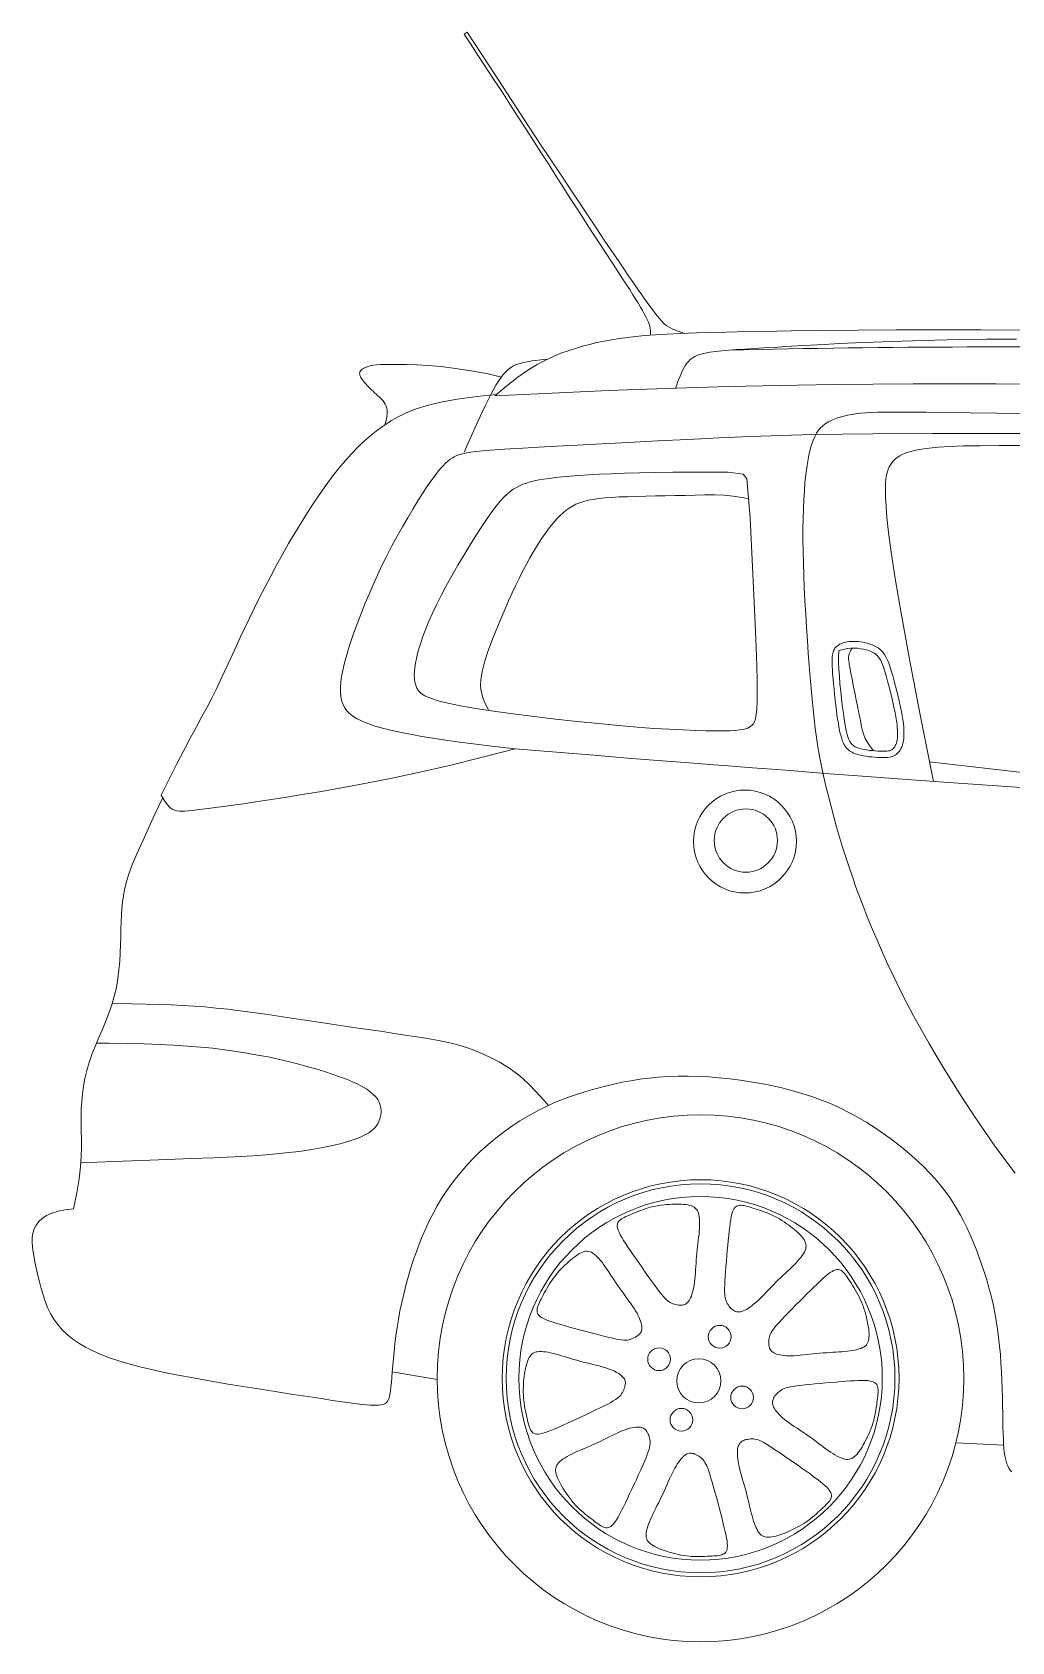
# Model space of a CAD drawing. Header units: metres. Extents: x -1838 to 2049, y 6 to 1786.
# Drawn here: x -1838 to -754, y 6 to 1786 of the extents above; entities that cross this region are included whole.
import ezdxf

# ---------------------------------------------------------------- set-up
doc = ezdxf.new("R2010")
doc.units = ezdxf.units.M
doc.layers.add('A-DETL-GENF', color=92, linetype='Continuous', lineweight=18)

# ---------------------------------------------------------------- blocks, each defined once
blk = doc.blocks.new('90 peugeot_aanzicht - 901_Car_Peugeot 206 Estate Side_dwg-5052157-00_0 Basismaterialen')
at = {"layer": 'A-DETL-GENF'}
for p, q in [((448.1, 5159.3), (444.9, 5157.1)), ((365.3, 3678.3), (415, 3669.7)), ((988.8, 3599.8), (1041.6, 3597.2))]:
    blk.add_line(p, q, dxfattribs=at)
at = {"layer": 'A-DETL-GENF', "flags": 128}
for points in [[(651, 4824.4), (651.1, 4828.4), (650.7, 4832.1), (649.9, 4835.5), (648.7, 4838.6), (647.3, 4841.7), (645.7, 4844.8), (643.9, 4848), (642, 4851.5), (639.9, 4855.2), (637.5, 4859.3), (634.7, 4863.9), (631.5, 4869), (627.9, 4874.8), (623.8, 4881.3), (619, 4888.6), (613.8, 4896.6), (608.1, 4905.2), (602, 4914.5), (595.6, 4924.2), (589, 4934.3), (582.1, 4944.7), (575.2, 4955.4), (568.2, 4966.2), (561.1, 4977.3), (553.8, 4988.7), (546.4, 5000.4), (538.7, 5012.5), (530.7, 5025), (522.4, 5038), (513.7, 5051.5), (504.7, 5065.5), (495.3, 5079.9), (486, 5094.3), (476.7, 5108.5), (467.8, 5122.2), (459.3, 5135.1), (451.5, 5147.1), (444.9, 5157.1)], [(448.1, 5159.3), (479, 5112.1), (505.8, 5071.4), (528.7, 5036.4), (548.3, 5006.8), (565, 4981.7), (578.9, 4960.7), (590.7, 4943.1), (600.6, 4928.4), (609, 4916), (616.1, 4905.5), (622, 4896.7), (627.1, 4889.4), (631.4, 4883.2), (635.1, 4877.9), (638.4, 4873.2), (641.4, 4868.9), (644.4, 4864.7), (647.3, 4860.6), (650.2, 4856.6), (653, 4852.8), (655.7, 4849.2), (658.3, 4845.8), (660.8, 4842.7), (663.3, 4839.9), (665.6, 4837.4), (668.3, 4835.2), (671.5, 4833.1), (675.8, 4831), (681.4, 4828.8), (688.7, 4826.4)], [(478.6, 4757.2), (492.1, 4768.5), (504.3, 4777.9), (515.4, 4785.6), (525.5, 4791.8), (534.8, 4796.9), (543.5, 4800.9), (551.8, 4804.3), (559.9, 4807.2), (567.8, 4809.7), (575.7, 4812.1), (583.6, 4814.2), (591.6, 4816.1), (599.7, 4817.8), (608, 4819.3), (616.6, 4820.7), (625.4, 4821.9), (634.7, 4823), (644.8, 4823.9), (656.1, 4824.8), (669.1, 4825.5), (684.2, 4826.2), (701.9, 4826.9), (722.6, 4827.5), (746.7, 4828.1), (774.7, 4828.6), (806.4, 4829.2), (841.7, 4829.6), (880.4, 4830), (922.6, 4830.3), (967.9, 4830.4), (1016.3, 4830.4), (1067.7, 4830)], [(1055.8, 4820), (1022.6, 4819.8), (992.6, 4819.4), (965.4, 4818.8), (940.6, 4818.2), (918, 4817.5), (897.1, 4816.7), (877.8, 4815.9), (859.9, 4815), (843.2, 4814.2), (827.8, 4813.3), (813.4, 4812.5), (800.1, 4811.7), (787.7, 4810.9), (776.2, 4810.2), (765.4, 4809.6), (755.3, 4809), (746, 4808.4), (737.5, 4807.8), (729.8, 4807.2), (722.9, 4806.4), (716.7, 4805.6), (711.4, 4804.6), (706.8, 4803.5), (703, 4802.2), (699.8, 4800.7), (697.1, 4799.1), (694.8, 4797.3), (692.9, 4795.4), (691.3, 4793.4), (689.7, 4791.2), (688.3, 4788.8), (686.8, 4786.1), (685.3, 4782.9), (683.6, 4779), (681.7, 4774.3), (679.6, 4768.5), (678.7, 4765.8)], [(357.1, 4725), (358.4, 4729.9), (359.3, 4734.1), (359.6, 4737.8), (359.6, 4740.9), (359.2, 4743.6), (358.5, 4745.9), (357.6, 4748), (356.5, 4749.8), (355.2, 4751.6), (353.8, 4753.2), (352.3, 4754.8), (350.8, 4756.3), (349.1, 4757.8), (347.4, 4759.3), (345.7, 4760.8), (344, 4762.3), (342.3, 4763.9), (340.7, 4765.5), (339, 4767.1), (337.5, 4768.8), (336, 4770.4), (334.7, 4772), (333.5, 4773.5), (332.3, 4774.9), (331.4, 4776.3), (330.6, 4777.6), (330, 4778.8), (329.5, 4780), (329.3, 4781.1), (329.2, 4782.1), (329.3, 4783.1), (329.6, 4784), (330.1, 4784.8), (330.8, 4785.6), (331.6, 4786.4), (332.7, 4787.1), (333.9, 4787.8), (335.2, 4788.5), (336.7, 4789.1), (338.2, 4789.6), (339.9, 4790.2), (342, 4790.7), (344.5, 4791.1), (347.7, 4791.5), (351.8, 4791.8), (356.9, 4792), (363.4, 4792.1), (371.4, 4792.1), (381, 4792), (392.2, 4791.6), (405, 4790.9), (419.4, 4789.6), (435.3, 4787.7), (452.6, 4785), (471.4, 4781.5), (486.1, 4778.1)], [(444.9, 4695.2), (449.9, 4706.7), (459.9, 4729), (468, 4746.3), (474.7, 4759.4), (480, 4769), (484.4, 4775.9), (488.1, 4780.8), (491.5, 4784.5), (494.8, 4787.5), (498.6, 4790.1), (503.7, 4792.3), (510.7, 4794.2), (520.2, 4795.9), (533, 4797.4), (536.6, 4797.7)], [(478.6, 4757.2), (510.6, 4758.9), (542, 4760.4), (573.1, 4761.9), (604.3, 4763.2), (636, 4764.4), (668.5, 4765.5), (702.3, 4766.5), (737.6, 4767.5), (774.9, 4768.4), (814, 4769.1), (854.9, 4769.8), (897.3, 4770.3), (941.3, 4770.6), (986.7, 4770.7), (1033.4, 4770.5), (1081.2, 4770.1)], [(1054.2, 3897.8), (1042.7, 3913.2), (1031.2, 3929), (1019.9, 3945.1), (1008.9, 3961.3), (998.2, 3977.5), (987.8, 3993.6), (977.8, 4009.7), (968.2, 4025.6), (959, 4041.3), (950.3, 4056.8), (942, 4071.9), (934.2, 4086.7), (926.9, 4101.1), (920, 4115.1), (913.6, 4128.7), (907.5, 4142), (901.9, 4154.9), (896.5, 4167.4), (891.5, 4179.6), (886.8, 4191.4), (882.4, 4202.9), (878.2, 4214.2), (874.2, 4225.4), (870.5, 4236.4), (866.9, 4247.4), (863.4, 4258.4), (860, 4269.4), (856.8, 4280.6), (853.6, 4292), (850.6, 4303.3), (847.7, 4314.6), (845, 4325.9), (842.4, 4337.1), (840.1, 4348), (838, 4358.8), (836.2, 4369.3), (834.6, 4379.6), (833.2, 4390), (831.9, 4400.4), (830.7, 4411.1), (829.6, 4422.2), (828.6, 4433.9), (827.6, 4446.1), (826.5, 4459.2), (825.5, 4472.9), (824.5, 4487), (823.5, 4501.4), (822.6, 4516), (821.8, 4530.6), (821, 4545), (820.4, 4559), (820, 4572.6), (819.7, 4585.6), (819.6, 4598.1), (819.6, 4610.1), (819.8, 4621.5), (820.1, 4632.3), (820.5, 4642.6), (821.1, 4652.3), (821.8, 4661.4), (822.7, 4669.8), (823.7, 4677.7), (824.8, 4685), (826.1, 4691.7), (827.5, 4697.8), (829.1, 4703.2), (830.8, 4708.1), (832.6, 4712.3), (834.6, 4716), (836.7, 4719.2), (839, 4721.9), (841.5, 4724.3), (844.2, 4726.3), (847.1, 4728.1), (850.2, 4729.7), (853.5, 4731.2), (857, 4732.6), (860.8, 4733.8), (864.8, 4734.9), (869, 4735.9), (873.5, 4736.8), (878.2, 4737.5), (883.2, 4738.1), (888.6, 4738.6), (894.7, 4739), (902.1, 4739.2), (911.4, 4739.3), (923.2, 4739.4), (937.8, 4739.3), (955.9, 4739.2), (978.1, 4738.9), (1004.5, 4738.6), (1034.8, 4738.3), (1068, 4737.8)], [(109.8, 4315.9), (117.8, 4332.2), (126.6, 4349.6), (134.6, 4365.1), (141.9, 4378.9), (148.6, 4391.3), (154.8, 4402.7), (160.4, 4413.2), (165.6, 4423.1), (170.5, 4432.8), (175.1, 4442.2), (179.5, 4451.7), (183.9, 4461.1), (188.2, 4470.6), (192.6, 4480.3), (197.2, 4490.3), (202.1, 4500.7), (207.3, 4511.6), (212.8, 4522.8), (218.6, 4534.4), (224.6, 4546.2), (230.9, 4558.1), (237.4, 4570.1), (244, 4582), (250.7, 4593.9), (257.6, 4605.6), (264.5, 4617), (271.4, 4628.2), (278.4, 4639), (285.4, 4649.4), (292.5, 4659.4), (299.5, 4668.8), (306.5, 4677.7), (313.5, 4686), (320.5, 4693.7), (327.6, 4700.9), (334.7, 4707.6), (341.9, 4713.8), (349.2, 4719.6), (356.7, 4724.9), (364.4, 4730), (372.5, 4734.6), (381.3, 4739), (391.6, 4743), (403.9, 4746.8), (418.9, 4750.3), (437.1, 4753.5), (459.2, 4756.5), (480.4, 4758.7)], [(501.2, 4367.2), (547, 4363.3), (588.4, 4359.9), (625.6, 4356.9), (659, 4354.2), (689.2, 4351.9), (716.5, 4349.8), (741.2, 4347.9), (763.9, 4346.2), (785, 4344.6), (805.5, 4343), (826.6, 4341.4), (849.4, 4339.6), (875.1, 4337.7), (904.8, 4335.4), (939.6, 4332.9), (980.7, 4329.9), (1028.8, 4326.5), (1082.6, 4322.8)], [(1090.1, 4715.6), (1027.5, 4715.8), (963, 4715.8), (896.8, 4715.4), (829.3, 4714.7)], [(501.2, 4367.2), (478.2, 4369.8), (457.8, 4372.3), (439.9, 4374.6), (424.1, 4376.8), (410.3, 4378.8), (398, 4380.8), (387.2, 4382.8), (377.4, 4384.7), (368.5, 4386.6), (360.4, 4388.5), (353, 4390.4), (346.4, 4392.3), (340.5, 4394.3), (335.2, 4396.3), (330.5, 4398.3), (326.4, 4400.3), (322.9, 4402.4), (319.8, 4404.6), (317.2, 4406.9), (315, 4409.2), (313.2, 4411.6), (311.7, 4414.2), (310.6, 4416.8), (309.6, 4419.6), (308.9, 4422.5), (308.4, 4425.6), (308, 4428.9), (307.9, 4432.3), (308, 4436.1), (308.3, 4440), (308.9, 4444.3), (309.6, 4448.9), (310.6, 4453.8), (311.8, 4459.1), (313.2, 4464.9), (314.9, 4471), (316.9, 4477.6), (319.2, 4484.7), (321.8, 4492.3), (324.7, 4500.4), (327.9, 4509.1), (331.5, 4518.4), (335.4, 4528), (339.6, 4538.1), (344.1, 4548.4), (348.9, 4559), (353.9, 4569.7), (359.3, 4580.5), (364.9, 4591.3), (370.7, 4602), (376.6, 4612.5), (382.5, 4622.6), (388.2, 4632.1), (393.7, 4641.1), (398.9, 4649.3), (403.7, 4656.6), (408.1, 4662.9), (412, 4668.3), (415.5, 4672.9), (418.6, 4676.8), (421.5, 4680), (424.2, 4682.7), (426.7, 4684.9), (429.1, 4686.8), (431.4, 4688.5), (433.9, 4689.9), (436.6, 4691.2), (439.6, 4692.3), (443.2, 4693.3), (447.4, 4694.2), (452.3, 4695), (458.2, 4695.7), (465.1, 4696.4), (473.5, 4697.1), (483.5, 4697.9), (495.5, 4698.6), (509.9, 4699.5), (526.9, 4700.5), (546.9, 4701.6), (570.2, 4702.8), (597, 4704.3), (626.7, 4705.8), (658.7, 4707.5), (692.3, 4709.1), (726.8, 4710.7), (761.6, 4712.2), (796, 4713.6), (829.3, 4714.7)], [(963.8, 4330.8), (948.8, 4406.5), (937.1, 4468.1), (928.2, 4517.1), (921.6, 4555.3), (917.1, 4584.5), (914.2, 4606.4), (912.5, 4622.7), (911.5, 4635.2), (911, 4645.4), (910.8, 4653.7), (911, 4660.4), (911.4, 4665.7), (912, 4670), (912.9, 4673.4), (913.9, 4676.2), (915.1, 4678.7), (916.4, 4681), (917.9, 4683.2), (919.6, 4685.3), (921.6, 4687.3), (923.9, 4689.2), (926.7, 4691), (930, 4692.7), (933.9, 4694.3), (938.4, 4695.8), (943.9, 4697.2), (950.6, 4698.5), (959, 4699.6), (969.3, 4700.5), (981.9, 4701.3), (997.1, 4701.9), (1015.2, 4702.2), (1036.5, 4702.4), (1060.5, 4702.4)], [(759.9, 4643.4), (752.5, 4645), (742.3, 4646.5), (732, 4647.4), (721.6, 4647.8), (711, 4647.8), (700.2, 4647.6), (689.3, 4647.3), (678.3, 4647.1), (667.3, 4646.8), (656.4, 4646.6), (645.7, 4646.4), (635.4, 4646.2), (625.6, 4645.8), (616.4, 4645.5), (607.9, 4645), (600.3, 4644.4), (593.6, 4643.7), (587.5, 4642.8), (582, 4641.8), (577.1, 4640.5), (572.6, 4639.1), (568.5, 4637.4), (564.7, 4635.5), (561.1, 4633.3), (557.6, 4630.8), (554.2, 4628.1), (551, 4625.1), (547.8, 4621.8), (544.6, 4618.2), (541.5, 4614.3), (538.2, 4610.2), (535, 4605.7), (531.6, 4600.9), (528.2, 4595.8), (524.7, 4590.3), (521.2, 4584.4), (517.5, 4578.1), (513.8, 4571.3), (509.9, 4564), (506, 4556.2), (502, 4548), (498, 4539.4), (494, 4530.7), (490.2, 4522), (486.4, 4513.2), (482.8, 4504.6), (479.4, 4496.3), (476.2, 4488.3), (473.4, 4480.7), (470.8, 4473.5), (468.5, 4466.6), (466.6, 4460.1), (465.1, 4454), (464, 4448.3), (463.2, 4442.9), (463, 4437.9), (463.2, 4433), (464.2, 4428), (465.9, 4422.5), (468.5, 4416.4), (472, 4409.5)], [(897.8, 4365), (896.5, 4366.4), (893.2, 4370.7), (890.6, 4374.7), (888.5, 4378.6), (886.9, 4382.6), (885.6, 4386.8), (884.5, 4391.3), (883.4, 4396.3), (882.3, 4402), (881, 4408.1), (879.8, 4414.5), (878.5, 4421), (877.2, 4427.4), (876, 4433.6), (874.9, 4439.4), (873.9, 4444.6), (873, 4449), (872.3, 4452.7), (871.7, 4455.9), (871.2, 4458.5), (870.8, 4460.7), (870.5, 4462.6), (870.3, 4464.3), (870.1, 4465.8), (870.1, 4467.3), (870.1, 4468.8), (870.3, 4470.4), (870.8, 4472.2), (871.7, 4474.3), (872.9, 4476.7), (873.9, 4478.4)], [(501.2, 4367.2), (463.7, 4357.4), (428.6, 4348.8), (395.7, 4341.3), (365.2, 4334.7), (336.9, 4329.1), (310.9, 4324.2), (287.2, 4320), (265.7, 4316.4), (246.5, 4313.3), (229.3, 4310.6), (214.1, 4308.3), (200.6, 4306.3), (188.8, 4304.7), (178.5, 4303.3), (169.5, 4302.2), (161.7, 4301.2), (154.9, 4300.3), (149.1, 4299.6), (144.1, 4299), (139.7, 4298.6), (136, 4298.3), (132.7, 4298.2), (129.8, 4298.3), (127.1, 4298.6), (124.6, 4299.1), (122, 4300.2), (119.4, 4302.2), (116.4, 4305.4), (113.1, 4310.2), (109.8, 4315.9)], [(1605.3, 4303.2), (1113.7, 4334.9), (959.4, 4352.7)], [(12.9, 3858.6), (16.4, 3876.4), (18.8, 3891.7), (20.3, 3905), (21.2, 3916.5), (21.5, 3926.7), (21.5, 3935.8), (21.3, 3944.3), (21.1, 3952.5), (21.1, 3960.7), (21.3, 3969), (21.8, 3977.3), (22.6, 3985.7), (23.8, 3994.2), (25.4, 4002.8), (27.5, 4011.5), (30, 4020.2), (33.1, 4029.1), (36.6, 4038), (40.4, 4047.1), (44.3, 4056.2), (48.1, 4065.4), (51.7, 4074.8), (55, 4084.2), (57.8, 4093.7), (60.1, 4103.4), (61.7, 4113), (62.9, 4122.6), (63.8, 4132.2), (64.3, 4141.5), (64.7, 4150.6), (64.9, 4159.4), (65.1, 4167.8), (65.4, 4175.8), (65.8, 4183.4), (66.3, 4190.6), (67, 4197.6), (67.9, 4204.4), (69.1, 4211.1), (70.6, 4217.6), (72.4, 4224.2), (74.5, 4230.8), (77.2, 4238), (80.5, 4245.9), (84.6, 4255.2), (89.6, 4266.1), (95.6, 4279.2), (102.8, 4294.7), (111.4, 4313.2)], [(55.4, 4085.5), (77.1, 4085.2), (92.9, 4084.9), (107.3, 4084.5), (120.8, 4084), (133.5, 4083.4), (145.9, 4082.6), (158.1, 4081.7), (170.6, 4080.5), (183.6, 4079.1), (197, 4077.4), (210.9, 4075.6), (225, 4073.6), (239.4, 4071.5), (254, 4069.3), (268.8, 4067.1), (283.6, 4064.9), (298.4, 4062.7), (313, 4060.5), (327.4, 4058.4), (341.3, 4056.3), (354.7, 4054.4), (367.4, 4052.5), (379.2, 4050.7), (390, 4049.1), (399.8, 4047.5), (408.5, 4046.1), (416.4, 4044.7), (423.7, 4043.2), (430.4, 4041.8), (436.7, 4040.2), (442.7, 4038.4), (448.7, 4036.5), (454.7, 4034.3), (460.7, 4031.9), (466.7, 4029.3), (472.6, 4026.5), (478.5, 4023.5), (484.1, 4020.5), (489.6, 4017.3), (494.8, 4014), (499.8, 4010.5), (504.9, 4006.6), (510.4, 4001.9), (516.7, 3995.9), (524.1, 3988.2), (533, 3978.5), (538, 3972.9)], [(20.7, 3909.5), (56.8, 3910.9), (87.6, 3912), (116.4, 3913.1), (143, 3914), (167.7, 3915), (190.3, 3916.1), (211.1, 3917.3), (230, 3918.6), (247.1, 3920.3), (262.5, 3922.1), (276.3, 3924.1), (288.6, 3926.2), (299.4, 3928.5), (308.9, 3930.8), (317.1, 3933.2), (324.2, 3935.6), (330.1, 3937.9), (335.1, 3940.3), (339.3, 3942.6), (342.7, 3945), (345.4, 3947.4), (347.5, 3949.9), (349.2, 3952.5), (350.5, 3955.2), (351.6, 3958), (352.4, 3961), (352.9, 3964), (353, 3967.1), (352.7, 3970.1), (352, 3973.2), (350.9, 3976.3), (349.2, 3979.3), (347.1, 3982.2), (344.3, 3985.1), (341, 3987.9), (337.1, 3990.7), (332.5, 3993.4), (327.3, 3996.2), (321.3, 3999), (314.6, 4001.8), (307.1, 4004.6), (299, 4007.5), (290.2, 4010.4), (280.8, 4013.2), (270.9, 4016), (260.6, 4018.8), (250, 4021.4), (239.1, 4024), (227.9, 4026.4), (216.4, 4028.6), (204.6, 4030.7), (192.5, 4032.6), (179.8, 4034.4), (166.7, 4036), (153.1, 4037.3), (138.8, 4038.5), (123.8, 4039.5), (107.9, 4040.2), (90.8, 4040.8), (72.3, 4041.2), (52, 4041.5), (38.1, 4041.6)], [(1050.7, 3567.7), (1048.8, 3569.7), (1047.4, 3571.9), (1046.2, 3574.3), (1045.2, 3576.8), (1044.3, 3579.6), (1043.5, 3582.6), (1042.9, 3585.9), (1042.3, 3589.6), (1041.9, 3593.8), (1041.5, 3598.6), (1041.2, 3604), (1040.9, 3610.1), (1040.8, 3617), (1040.6, 3624.5), (1040.5, 3632.6), (1040.4, 3641.2), (1040.2, 3650.2), (1040, 3659.5), (1039.6, 3668.9), (1039.2, 3678.4), (1038.6, 3687.9), (1037.9, 3697.4), (1037.1, 3706.8), (1036, 3716.2), (1034.8, 3725.5), (1033.3, 3734.8), (1031.7, 3744), (1029.8, 3753.2), (1027.7, 3762.3), (1025.3, 3771.2), (1022.8, 3780.1), (1020.1, 3788.9), (1017.2, 3797.4), (1014.2, 3805.8), (1011, 3814), (1007.8, 3822), (1004.5, 3829.7), (1001.1, 3837.2), (997.6, 3844.5), (993.8, 3851.6), (989.9, 3858.5), (985.7, 3865.3), (981.2, 3872), (976.4, 3878.6), (971.2, 3885.2), (965.7, 3891.7), (959.8, 3898.1), (953.5, 3904.5), (946.9, 3910.9), (939.9, 3917.2), (932.5, 3923.4), (924.8, 3929.7), (916.7, 3935.9), (908.2, 3942), (899.4, 3948), (890.2, 3953.8), (880.8, 3959.4), (871, 3964.8), (861, 3969.8), (850.7, 3974.5), (840.2, 3978.7), (829.4, 3982.6), (818.5, 3986.2), (807.4, 3989.3), (796.1, 3992.2), (784.7, 3994.7), (773.3, 3997), (761.7, 3999), (750.1, 4000.7), (738.5, 4002.2), (726.9, 4003.4), (715.3, 4004.4), (703.9, 4005), (692.6, 4005.3), (681.5, 4005.3), (670.5, 4004.9), (659.8, 4004.2), (649.4, 4003.1), (639.2, 4001.8), (629.3, 4000.2), (619.7, 3998.4), (610.4, 3996.4), (601.3, 3994.2), (592.6, 3992), (584.2, 3989.7), (576, 3987.3), (568, 3984.7), (560.2, 3982), (552.5, 3979.1), (544.9, 3976), (537.3, 3972.5), (529.6, 3968.8), (521.9, 3964.8), (514.2, 3960.4), (506.4, 3955.7), (498.6, 3950.6), (491, 3945.3), (483.4, 3939.7), (476, 3933.8), (468.8, 3927.6), (461.7, 3921.2), (455, 3914.4), (448.4, 3907.5), (442.2, 3900.3), (436.2, 3893), (430.4, 3885.4), (425, 3877.7), (419.9, 3869.8), (415, 3861.7), (410.5, 3853.5), (406.3, 3845.2), (402.3, 3836.7), (398.5, 3828.1), (395, 3819.3), (391.7, 3810.4), (388.6, 3801.4), (385.6, 3792.2), (382.9, 3783), (380.3, 3773.6), (378, 3764.3), (375.8, 3754.9), (373.8, 3745.6), (372.1, 3736.3), (370.6, 3727.2), (369.3, 3718.2), (368.2, 3709.4), (367.3, 3700.9), (366.5, 3692.9), (365.9, 3685.3), (365.3, 3678.3), (364.8, 3672), (364.3, 3666.5), (363.9, 3661.7), (363.4, 3657.8), (362.9, 3654.5), (362.4, 3651.8), (361.8, 3649.6), (361.2, 3647.8), (360.4, 3646.4), (359.6, 3645.2), (358.6, 3644.2), (357.5, 3643.4), (356.1, 3642.7), (354.5, 3642.1), (352.6, 3641.7), (350.4, 3641.5), (347.9, 3641.4), (344.9, 3641.4), (341.4, 3641.6), (337.3, 3641.9), (332.3, 3642.4), (326.3, 3643.1), (318.9, 3644.1), (310, 3645.3), (299.3, 3646.8), (286.7, 3648.7), (272.1, 3650.9), (255.7, 3653.3), (238, 3656.1), (219.4, 3659), (200.4, 3662.1), (181.4, 3665.2), (162.9, 3668.4), (145.1, 3671.6), (128.6, 3674.7), (113.3, 3677.7), (99.1, 3680.8), (86, 3683.9), (73.9, 3687.1), (62.7, 3690.4), (52.4, 3693.9), (42.9, 3697.5), (34.1, 3701.4), (26, 3705.5), (18.6, 3709.9), (11.8, 3714.5), (5.7, 3719.5), (0.2, 3724.8), (-4.6, 3730.5), (-8.9, 3736.5), (-12.6, 3742.8), (-15.9, 3749.5), (-18.6, 3756.4), (-21, 3763.5), (-23.1, 3770.6), (-24.9, 3777.7), (-26.6, 3784.7), (-28.1, 3791.5), (-29.5, 3798.1), (-30.8, 3804.4), (-31.9, 3810.5), (-32.7, 3816.2), (-33, 3821.7), (-32.9, 3826.9), (-32.2, 3831.8), (-30.8, 3836.3), (-28.7, 3840.5), (-25.7, 3844.4), (-21.9, 3847.9), (-17.1, 3851), (-11.3, 3853.6), (-4.4, 3855.8), (3.6, 3857.5), (12.9, 3858.6)]]:
    blk.add_lwpolyline(points, dxfattribs=at)
for points in [[(757.5, 4665.4), (761, 4622.4), (763.4, 4575.9), (765.4, 4537.1), (766.8, 4505.3), (767.9, 4479.6), (768.6, 4459), (769, 4442.6), (769, 4429.7), (768.8, 4419.3), (768.4, 4411.2), (767.8, 4405), (767, 4400.4), (765.9, 4397.1), (764.8, 4394.8), (763.5, 4393.2), (762, 4392), (760.5, 4390.9), (758.6, 4390), (756.3, 4389.2), (753.4, 4388.5), (749.6, 4387.9), (744.8, 4387.4), (738.9, 4387.1), (731.6, 4386.9), (722.9, 4386.9), (712.5, 4387), (700.6, 4387.3), (687, 4387.9), (671.7, 4388.7), (654.7, 4389.7), (636, 4391.1), (615.5, 4392.9), (593.3, 4394.9), (569.9, 4397.3), (546, 4399.9), (522.2, 4402.7), (499.1, 4405.6), (477.4, 4408.6), (457.8, 4411.6), (440.8, 4414.6), (426.9, 4417.4), (416, 4420.2), (407.7, 4422.9), (401.5, 4425.6), (397.2, 4428.4), (394.3, 4431.3), (392.4, 4434.3), (391.2, 4437.4), (390.4, 4440.8), (389.9, 4444.4), (389.7, 4448.2), (389.8, 4452.4), (390.2, 4456.9), (390.9, 4461.7), (392, 4466.9), (393.3, 4472.6), (395, 4478.6), (397.1, 4485.2), (399.5, 4492.2), (402.4, 4499.9), (405.8, 4508.1), (409.8, 4516.9), (414.3, 4526.3), (419.4, 4536.4), (425.1, 4547.3), (431.3, 4558.5), (437.9, 4570), (444.7, 4581.4), (451.4, 4592.6), (458.1, 4603.2), (464.4, 4612.9), (470.3, 4621.7), (475.5, 4629.2), (480.3, 4635.5), (484.6, 4640.7), (488.6, 4645.1), (492.3, 4648.7), (495.8, 4651.6), (499.2, 4654), (502.6, 4656.1), (506.1, 4657.9), (509.8, 4659.5), (513.7, 4660.9), (517.9, 4662.2), (522.5, 4663.3), (527.5, 4664.3), (533, 4665.2), (539.2, 4666.1), (546, 4666.9), (553.5, 4667.7), (562, 4668.5), (571.5, 4669.3), (582.2, 4670), (594.2, 4670.6), (607.5, 4671.2), (622.3, 4671.8), (638.8, 4672.3), (656.6, 4672.7), (675.5, 4673), (695.4, 4673.1), (715.9, 4673.1), (736.8, 4672.8), (753.6, 4670.6)], [(852.1, 4454.3), (852.4, 4449.7), (852.8, 4444.5), (853.3, 4439), (853.9, 4433.2), (854.5, 4427.2), (855.1, 4421.3), (855.8, 4415.4), (856.5, 4409.9), (857.2, 4404.6), (857.9, 4399.8), (858.7, 4395.3), (859.4, 4391.2), (860.1, 4387.4), (860.9, 4384), (861.7, 4380.9), (862.5, 4378.1), (863.4, 4375.7), (864.3, 4373.5), (865.3, 4371.6), (866.3, 4370), (867.4, 4368.5), (868.6, 4367.2), (869.8, 4366), (871.1, 4365), (872.5, 4364.1), (874, 4363.2), (875.6, 4362.4), (877.4, 4361.6), (879.3, 4361), (881.5, 4360.4), (883.9, 4359.8), (886.5, 4359.3), (889.3, 4358.8), (892.4, 4358.4), (895.6, 4358.1), (898.8, 4357.8), (902, 4357.6), (905.1, 4357.4), (908.1, 4357.4), (910.7, 4357.4), (913.1, 4357.5), (915.2, 4357.8), (917.1, 4358.1), (918.7, 4358.6), (920.2, 4359.2), (921.5, 4359.9), (922.8, 4360.8), (923.9, 4361.8), (925, 4362.9), (926.1, 4364.2), (927.1, 4365.7), (928, 4367.4), (928.9, 4369.2), (929.6, 4371.2), (930.2, 4373.4), (930.7, 4375.8), (931, 4378.4), (931.2, 4381.3), (931.3, 4384.3), (931.2, 4387.7), (931, 4391.2), (930.6, 4395.1), (930, 4399.2), (929.3, 4403.6), (928.4, 4408.3), (927.4, 4413.3), (926.3, 4418.4), (925.1, 4423.6), (923.8, 4428.8), (922.5, 4433.9), (921.3, 4438.9), (920, 4443.6), (918.8, 4448.1), (917.6, 4452.2), (916.4, 4456.1), (915.2, 4459.7), (914, 4463), (912.7, 4466), (911.3, 4468.7), (909.8, 4471.2), (908.2, 4473.4), (906.5, 4475.3), (904.6, 4477.1), (902.6, 4478.6), (900.5, 4479.9), (898.3, 4481.1), (896, 4482.1), (893.5, 4482.9), (891, 4483.7), (888.4, 4484.4), (885.8, 4484.9), (883.1, 4485.3), (880.5, 4485.6), (877.9, 4485.8), (875.4, 4485.9), (873, 4485.8), (870.7, 4485.7), (868.6, 4485.4), (866.6, 4485), (864.7, 4484.5), (863, 4483.9), (861.5, 4483.3), (860, 4482.6), (858.8, 4481.8), (857.6, 4481), (856.6, 4480.2), (855.8, 4479.3), (855, 4478.3), (854.4, 4477.3), (853.8, 4476.2), (853.3, 4475), (852.9, 4473.8), (852.6, 4472.4), (852.2, 4470.9), (852, 4469.1), (851.8, 4467), (851.7, 4464.6), (851.7, 4461.7), (851.9, 4458.3)], [(859.4, 4474.3), (859, 4468.8), (859, 4462.5), (859.3, 4455.2), (859.8, 4447.3), (860.5, 4439), (861.3, 4430.8), (862.2, 4422.8), (863, 4415.3), (863.9, 4408.7), (864.7, 4402.7), (865.5, 4397.5), (866.3, 4393), (867, 4389.1), (867.7, 4385.7), (868.5, 4382.8), (869.2, 4380.3), (870, 4378.3), (870.7, 4376.5), (871.4, 4375.1), (872.2, 4373.9), (872.9, 4372.9), (873.6, 4372.1), (874.4, 4371.4), (875.3, 4370.7), (876.3, 4370), (877.3, 4369.4), (878.5, 4368.8), (879.9, 4368.2), (881.4, 4367.7), (883.2, 4367.2), (885.3, 4366.7), (887.7, 4366.2), (890.4, 4365.8), (893.3, 4365.4), (896.3, 4365.1), (899.4, 4364.8), (902.4, 4364.6), (905.3, 4364.5), (908.1, 4364.4), (910.5, 4364.4), (912.5, 4364.6), (914.2, 4364.7), (915.5, 4365), (916.5, 4365.3), (917.2, 4365.6), (917.8, 4365.9), (918.4, 4366.3), (919.1, 4366.9), (919.8, 4367.6), (920.4, 4368.4), (921.1, 4369.4), (921.7, 4370.6), (922.3, 4371.9), (922.9, 4373.4), (923.4, 4375.1), (923.8, 4377), (924, 4379.1), (924.2, 4381.6), (924.3, 4384.3), (924.2, 4387.3), (923.9, 4390.6), (923.6, 4394.2), (923, 4398.2), (922.3, 4402.4), (921.5, 4407), (920.5, 4411.8), (919.4, 4416.9), (918.2, 4422), (917, 4427.1), (915.7, 4432.2), (914.5, 4437.1), (913.2, 4441.8), (912, 4446.2), (910.9, 4450.2), (909.7, 4454), (908.6, 4457.3), (907.5, 4460.3), (906.3, 4463), (905.2, 4465.3), (904, 4467.3), (902.8, 4468.9), (901.5, 4470.3), (900.1, 4471.6), (898.5, 4472.7), (896.8, 4473.7), (894.7, 4474.7), (892.4, 4475.6), (889.7, 4476.4), (886.7, 4477.2), (883.5, 4477.8), (880.1, 4478.2), (876.5, 4478.4), (872.6, 4478.3), (868.5, 4477.9), (864.1, 4477), (859.4, 4475.6)], [(634.9, 3803.1), (638.3, 3798.3), (641.6, 3793.5), (645.1, 3788.6), (648.5, 3783.8), (651.8, 3779.2), (654.9, 3774.8), (657.8, 3770.8), (660.5, 3767.3), (662.9, 3764.4), (664.9, 3761.9), (666.8, 3759.8), (668.4, 3758.2), (669.9, 3756.9), (671.4, 3755.8), (672.8, 3754.9), (674.2, 3754.2), (675.7, 3753.6), (677.3, 3753.1), (678.9, 3752.7), (680.5, 3752.4), (682, 3752.2), (683.5, 3752.1), (685, 3752.1), (686.4, 3752.2), (687.7, 3752.4), (688.9, 3752.8), (690, 3753.4), (691, 3754.1), (692, 3754.9), (692.9, 3756), (693.7, 3757.2), (694.5, 3758.6), (695.3, 3760.3), (696.1, 3762.1), (696.8, 3764.2), (697.5, 3766.5), (698.1, 3768.9), (698.7, 3771.6), (699.2, 3774.4), (699.7, 3777.5), (700, 3780.7), (700.3, 3784.1), (700.6, 3787.5), (700.8, 3791.1), (701.1, 3794.8), (701.3, 3798.5), (701.6, 3802.2), (701.9, 3805.9), (702.2, 3809.6), (702.6, 3813.2), (703, 3816.7), (703.4, 3820.2), (703.8, 3823.7), (704.2, 3827), (704.6, 3830.3), (704.9, 3833.4), (705.1, 3836.5), (705.2, 3839.4), (705.3, 3842.2), (705.3, 3844.9), (705.1, 3847.4), (704.9, 3849.7), (704.5, 3851.9), (704, 3853.8), (703.4, 3855.5), (702.6, 3857), (701.6, 3858.3), (700.5, 3859.4), (699.2, 3860.4), (697.8, 3861.2), (696.2, 3861.9), (694.4, 3862.4), (692.4, 3862.9), (690.2, 3863.2), (687.9, 3863.5), (685.4, 3863.7), (682.8, 3863.8), (680.2, 3863.8), (677.4, 3863.8), (674.6, 3863.7), (671.7, 3863.5), (668.8, 3863.3), (665.9, 3863), (662.9, 3862.6), (659.9, 3862.2), (657, 3861.6), (654, 3861), (651.1, 3860.3), (648.2, 3859.5), (645.3, 3858.6), (642.5, 3857.6), (639.8, 3856.6), (637.1, 3855.6), (634.6, 3854.6), (632.1, 3853.6), (629.8, 3852.6), (627.6, 3851.7), (625.6, 3850.8), (623.7, 3849.9), (621.9, 3849.1), (620.3, 3848.3), (618.9, 3847.4), (617.6, 3846.5), (616.5, 3845.5), (615.6, 3844.5), (614.9, 3843.3), (614.4, 3842.1), (614.1, 3840.6), (614.2, 3839), (614.5, 3837.1), (615.1, 3835), (616.1, 3832.6), (617.5, 3829.9), (619.2, 3826.9), (621.2, 3823.6), (623.5, 3820), (626, 3816.1), (628.8, 3812), (631.8, 3807.7)], [(736.5, 3818.1), (735.9, 3812.4), (735.4, 3806.5), (734.9, 3800.5), (734.4, 3794.7), (734, 3789), (733.6, 3783.6), (733.3, 3778.7), (733, 3774.3), (732.9, 3770.5), (732.9, 3767.3), (733, 3764.5), (733.2, 3762.2), (733.5, 3760.2), (734, 3758.5), (734.5, 3756.9), (735.1, 3755.4), (735.9, 3754), (736.8, 3752.6), (737.7, 3751.3), (738.7, 3750), (739.8, 3748.8), (740.9, 3747.8), (742, 3746.9), (743.1, 3746.1), (744.3, 3745.4), (745.4, 3745), (746.6, 3744.7), (747.9, 3744.5), (749.1, 3744.6), (750.5, 3744.8), (752, 3745.2), (753.5, 3745.8), (755.2, 3746.5), (757, 3747.4), (758.8, 3748.5), (760.8, 3749.8), (762.9, 3751.3), (765, 3753), (767.3, 3754.9), (769.6, 3756.9), (771.9, 3759.1), (774.3, 3761.5), (776.8, 3764), (779.2, 3766.6), (781.8, 3769.3), (784.3, 3771.9), (786.9, 3774.6), (789.5, 3777.3), (792.1, 3779.9), (794.7, 3782.4), (797.3, 3784.8), (799.9, 3787.2), (802.4, 3789.6), (804.9, 3791.9), (807.2, 3794.2), (809.5, 3796.4), (811.6, 3798.6), (813.6, 3800.8), (815.5, 3802.9), (817.2, 3804.9), (818.7, 3806.9), (820, 3808.9), (821.1, 3810.8), (822, 3812.6), (822.6, 3814.3), (822.9, 3815.9), (823, 3817.5), (822.9, 3819.1), (822.5, 3820.7), (821.9, 3822.2), (821.1, 3823.8), (820.1, 3825.4), (818.9, 3827), (817.4, 3828.7), (815.8, 3830.4), (814.1, 3832.1), (812.1, 3833.8), (810.1, 3835.6), (808, 3837.3), (805.7, 3839), (803.4, 3840.8), (801.1, 3842.5), (798.6, 3844.1), (796.1, 3845.7), (793.6, 3847.3), (791, 3848.8), (788.3, 3850.2), (785.6, 3851.6), (782.8, 3852.8), (780.1, 3854), (777.3, 3855), (774.6, 3856), (771.9, 3856.9), (769.3, 3857.8), (766.7, 3858.6), (764.3, 3859.4), (762.1, 3860.1), (759.9, 3860.7), (757.9, 3861.3), (756, 3861.7), (754.3, 3862.1), (752.6, 3862.4), (751.1, 3862.5), (749.6, 3862.5), (748.2, 3862.3), (746.9, 3861.8), (745.7, 3861.2), (744.6, 3860.2), (743.6, 3859), (742.7, 3857.3), (741.8, 3855.3), (741, 3852.8), (740.3, 3849.9), (739.7, 3846.5), (739.1, 3842.6), (738.5, 3838.4), (738, 3833.8), (737.5, 3828.9), (737, 3823.7)], [(566.8, 3726.3), (572.4, 3724.8), (578.2, 3723.3), (583.9, 3721.7), (589.6, 3720.2), (595.1, 3718.8), (600.3, 3717.5), (605.1, 3716.4), (609.4, 3715.4), (613.1, 3714.6), (616.3, 3714), (619, 3713.7), (621.4, 3713.5), (623.4, 3713.4), (625.2, 3713.5), (626.8, 3713.8), (628.4, 3714.2), (629.9, 3714.7), (631.4, 3715.3), (632.9, 3716), (634.3, 3716.7), (635.7, 3717.6), (636.9, 3718.5), (638, 3719.4), (639, 3720.4), (639.8, 3721.4), (640.5, 3722.5), (641, 3723.6), (641.3, 3724.8), (641.5, 3726.1), (641.5, 3727.5), (641.4, 3728.9), (641.1, 3730.6), (640.6, 3732.3), (640, 3734.3), (639.3, 3736.3), (638.3, 3738.5), (637.2, 3740.8), (636, 3743.2), (634.5, 3745.7), (632.9, 3748.3), (631.1, 3751), (629.2, 3753.8), (627.1, 3756.6), (625, 3759.5), (622.8, 3762.5), (620.6, 3765.5), (618.5, 3768.5), (616.3, 3771.5), (614.2, 3774.5), (612.2, 3777.5), (610.2, 3780.5), (608.3, 3783.5), (606.4, 3786.4), (604.5, 3789.2), (602.7, 3791.9), (600.9, 3794.5), (599.1, 3797), (597.3, 3799.4), (595.6, 3801.6), (593.9, 3803.6), (592.1, 3805.4), (590.5, 3807), (588.8, 3808.4), (587.2, 3809.6), (585.6, 3810.5), (584, 3811.1), (582.5, 3811.5), (580.9, 3811.6), (579.3, 3811.6), (577.7, 3811.3), (576, 3810.7), (574.2, 3810), (572.4, 3809.1), (570.5, 3807.9), (568.6, 3806.6), (566.6, 3805.2), (564.5, 3803.6), (562.5, 3801.9), (560.4, 3800.1), (558.3, 3798.2), (556.2, 3796.2), (554.1, 3794.2), (552, 3792.1), (550, 3789.9), (548, 3787.7), (546.1, 3785.3), (544.2, 3783), (542.4, 3780.5), (540.7, 3778), (539.1, 3775.5), (537.6, 3773), (536.1, 3770.5), (534.8, 3768), (533.5, 3765.5), (532.2, 3763.2), (531.1, 3760.9), (530, 3758.8), (529, 3756.8), (528.1, 3755), (527.3, 3753.2), (526.6, 3751.5), (526.1, 3749.9), (525.7, 3748.4), (525.5, 3747), (525.4, 3745.6), (525.6, 3744.3), (526.1, 3743), (526.8, 3741.7), (527.9, 3740.5), (529.3, 3739.3), (531.2, 3738.1), (533.5, 3736.9), (536.2, 3735.6), (539.5, 3734.4), (543.2, 3733.2), (547.2, 3731.9), (551.6, 3730.6), (556.4, 3729.2), (561.5, 3727.8)], [(823.9, 3764.4), (819.8, 3760.3), (815.6, 3756.1), (811.3, 3751.9), (807.2, 3747.7), (803.2, 3743.7), (799.5, 3739.8), (796.1, 3736.2), (793.1, 3733), (790.6, 3730.2), (788.5, 3727.7), (786.8, 3725.6), (785.4, 3723.6), (784.4, 3721.9), (783.6, 3720.3), (783, 3718.8), (782.6, 3717.2), (782.2, 3715.6), (782, 3714), (781.9, 3712.4), (781.8, 3710.8), (781.9, 3709.2), (782, 3707.7), (782.3, 3706.2), (782.7, 3704.9), (783.1, 3703.7), (783.7, 3702.6), (784.4, 3701.6), (785.3, 3700.7), (786.3, 3699.9), (787.5, 3699.2), (788.9, 3698.5), (790.4, 3698), (792.2, 3697.5), (794.1, 3697.1), (796.3, 3696.7), (798.6, 3696.4), (801.2, 3696.2), (803.9, 3696.1), (806.8, 3696.1), (809.9, 3696.2), (813.1, 3696.4), (816.5, 3696.7), (820, 3697), (823.5, 3697.4), (827.2, 3697.8), (830.9, 3698.2), (834.6, 3698.6), (838.3, 3699), (841.9, 3699.3), (845.5, 3699.5), (849.1, 3699.8), (852.6, 3699.9), (856.1, 3700.1), (859.4, 3700.3), (862.7, 3700.6), (865.9, 3700.8), (868.9, 3701.1), (871.8, 3701.5), (874.6, 3701.9), (877.3, 3702.4), (879.7, 3703), (881.9, 3703.6), (884, 3704.3), (885.8, 3705.2), (887.4, 3706.1), (888.7, 3707.1), (889.8, 3708.3), (890.7, 3709.6), (891.5, 3711), (892, 3712.6), (892.4, 3714.3), (892.6, 3716.2), (892.7, 3718.2), (892.7, 3720.4), (892.5, 3722.8), (892.3, 3725.2), (891.9, 3727.8), (891.5, 3730.4), (891, 3733.1), (890.4, 3735.9), (889.7, 3738.7), (889, 3741.5), (888.2, 3744.3), (887.3, 3747.2), (886.4, 3750), (885.3, 3752.9), (884.2, 3755.7), (883, 3758.4), (881.7, 3761.1), (880.3, 3763.8), (878.9, 3766.4), (877.4, 3768.9), (876, 3771.4), (874.5, 3773.7), (873.1, 3775.9), (871.7, 3778.1), (870.4, 3780.1), (869.2, 3781.9), (868, 3783.6), (866.9, 3785.2), (865.8, 3786.6), (864.7, 3787.9), (863.6, 3789), (862.4, 3789.9), (861.3, 3790.6), (860, 3791.1), (858.7, 3791.4), (857.2, 3791.4), (855.6, 3791.1), (853.8, 3790.4), (851.9, 3789.4), (849.7, 3788), (847.2, 3786.2), (844.5, 3784.1), (841.6, 3781.5), (838.5, 3778.6), (835.1, 3775.4), (831.6, 3772), (827.8, 3768.3)], [(564, 3623.8), (569.3, 3626.2), (574.7, 3628.7), (580.1, 3631.2), (585.4, 3633.7), (590.5, 3636.2), (595.3, 3638.5), (599.8, 3640.7), (603.7, 3642.7), (607, 3644.5), (609.8, 3646.1), (612.1, 3647.6), (614.1, 3648.9), (615.6, 3650.2), (616.9, 3651.4), (618, 3652.7), (619, 3654), (619.8, 3655.4), (620.6, 3656.8), (621.3, 3658.3), (621.9, 3659.8), (622.4, 3661.3), (622.7, 3662.8), (623, 3664.2), (623.1, 3665.6), (623.1, 3666.9), (622.9, 3668.1), (622.6, 3669.3), (622.1, 3670.5), (621.4, 3671.5), (620.5, 3672.6), (619.4, 3673.7), (618.2, 3674.7), (616.7, 3675.8), (615, 3676.9), (613.1, 3678), (611, 3679), (608.6, 3680.1), (606.1, 3681.1), (603.4, 3682.1), (600.5, 3683.1), (597.4, 3684), (594.1, 3684.9), (590.7, 3685.7), (587.2, 3686.6), (583.7, 3687.5), (580.1, 3688.3), (576.5, 3689.2), (572.9, 3690.2), (569.3, 3691.1), (565.8, 3692.1), (562.4, 3693.1), (559, 3694.2), (555.7, 3695.2), (552.5, 3696.1), (549.4, 3697), (546.3, 3697.9), (543.3, 3698.6), (540.5, 3699.3), (537.7, 3699.9), (535.1, 3700.3), (532.6, 3700.6), (530.2, 3700.8), (528.1, 3700.8), (526.1, 3700.6), (524.3, 3700.3), (522.7, 3699.7), (521.2, 3699), (519.9, 3698.1), (518.8, 3697), (517.7, 3695.8), (516.8, 3694.3), (515.9, 3692.6), (515.1, 3690.7), (514.4, 3688.6), (513.7, 3686.4), (513.1, 3684), (512.6, 3681.5), (512.1, 3678.8), (511.7, 3676.1), (511.3, 3673.3), (510.9, 3670.5), (510.6, 3667.6), (510.4, 3664.6), (510.3, 3661.6), (510.2, 3658.6), (510.2, 3655.6), (510.3, 3652.6), (510.5, 3649.6), (510.8, 3646.6), (511.2, 3643.6), (511.6, 3640.7), (512.1, 3637.8), (512.7, 3635), (513.3, 3632.3), (513.8, 3629.8), (514.4, 3627.3), (514.9, 3625), (515.4, 3622.8), (515.9, 3620.8), (516.5, 3618.9), (517, 3617.2), (517.6, 3615.6), (518.3, 3614.2), (519.1, 3613), (519.9, 3611.9), (520.9, 3611), (522.1, 3610.3), (523.5, 3609.8), (525.1, 3609.5), (527, 3609.5), (529.1, 3609.8), (531.7, 3610.4), (534.6, 3611.2), (537.9, 3612.4), (541.5, 3613.8), (545.4, 3615.4), (549.7, 3617.2), (554.2, 3619.3), (559, 3621.5)], [(856.3, 3667), (850.5, 3666.6), (844.6, 3666), (838.7, 3665.5), (832.8, 3665), (827.2, 3664.4), (821.8, 3663.9), (816.9, 3663.3), (812.5, 3662.8), (808.8, 3662.2), (805.6, 3661.7), (802.9, 3661.1), (800.7, 3660.5), (798.8, 3659.9), (797.1, 3659.1), (795.7, 3658.3), (794.3, 3657.4), (793.1, 3656.4), (791.8, 3655.4), (790.7, 3654.2), (789.6, 3653), (788.6, 3651.7), (787.8, 3650.5), (787.1, 3649.2), (786.5, 3647.9), (786.1, 3646.7), (785.8, 3645.5), (785.7, 3644.3), (785.8, 3643), (786.1, 3641.8), (786.5, 3640.5), (787.1, 3639.1), (788, 3637.7), (789, 3636.2), (790.2, 3634.6), (791.7, 3632.9), (793.3, 3631.2), (795.1, 3629.4), (797.1, 3627.6), (799.3, 3625.7), (801.7, 3623.8), (804.3, 3621.9), (807.1, 3619.9), (810, 3617.9), (813, 3615.9), (816, 3613.9), (819.1, 3611.9), (822.2, 3609.8), (825.3, 3607.7), (828.3, 3605.6), (831.2, 3603.4), (834.1, 3601.3), (836.9, 3599.2), (839.7, 3597.1), (842.4, 3595.1), (845, 3593.2), (847.6, 3591.3), (850.1, 3589.6), (852.6, 3588), (855, 3586.5), (857.3, 3585.2), (859.6, 3584.1), (861.7, 3583.1), (863.7, 3582.4), (865.7, 3581.9), (867.5, 3581.6), (869.1, 3581.5), (870.8, 3581.7), (872.3, 3582.1), (873.8, 3582.7), (875.2, 3583.6), (876.6, 3584.6), (878, 3585.9), (879.4, 3587.4), (880.7, 3589.1), (882.1, 3591), (883.5, 3593), (884.9, 3595.2), (886.3, 3597.5), (887.6, 3599.9), (888.9, 3602.4), (890.2, 3605), (891.5, 3607.6), (892.7, 3610.3), (893.8, 3613.1), (894.9, 3615.9), (896, 3618.7), (896.9, 3621.6), (897.8, 3624.5), (898.5, 3627.4), (899.2, 3630.3), (899.7, 3633.2), (900.2, 3636.1), (900.7, 3638.9), (901.1, 3641.6), (901.4, 3644.3), (901.7, 3646.7), (902, 3649.1), (902.3, 3651.3), (902.5, 3653.4), (902.7, 3655.3), (902.7, 3657.1), (902.7, 3658.8), (902.5, 3660.4), (902.2, 3661.8), (901.8, 3663.1), (901.2, 3664.3), (900.3, 3665.4), (899.2, 3666.3), (897.8, 3667.1), (896, 3667.7), (893.8, 3668.2), (891.3, 3668.6), (888.2, 3668.8), (884.8, 3668.8), (880.9, 3668.7), (876.6, 3668.5), (872, 3668.3), (867.1, 3667.9), (861.8, 3667.5)], [(627.8, 3543.4), (630.2, 3548.6), (632.8, 3554), (635.3, 3559.4), (637.7, 3564.7), (640.1, 3569.9), (642.3, 3574.8), (644.3, 3579.3), (646, 3583.4), (647.4, 3586.9), (648.5, 3590), (649.3, 3592.6), (649.9, 3594.8), (650.3, 3596.8), (650.5, 3598.6), (650.6, 3600.2), (650.5, 3601.8), (650.2, 3603.4), (649.9, 3605), (649.5, 3606.6), (649, 3608.2), (648.4, 3609.6), (647.7, 3611), (646.9, 3612.3), (646.1, 3613.4), (645.3, 3614.4), (644.4, 3615.2), (643.3, 3615.9), (642.2, 3616.4), (641, 3616.8), (639.7, 3617.1), (638.2, 3617.2), (636.5, 3617.2), (634.7, 3617.1), (632.7, 3616.8), (630.5, 3616.4), (628.2, 3615.9), (625.8, 3615.2), (623.2, 3614.4), (620.5, 3613.4), (617.6, 3612.2), (614.7, 3611), (611.6, 3609.5), (608.4, 3608), (605.2, 3606.4), (601.9, 3604.8), (598.6, 3603.2), (595.2, 3601.5), (591.9, 3599.9), (588.6, 3598.4), (585.2, 3596.9), (582, 3595.5), (578.7, 3594.1), (575.6, 3592.7), (572.5, 3591.4), (569.5, 3590.1), (566.6, 3588.8), (563.8, 3587.4), (561.2, 3586.1), (558.7, 3584.7), (556.4, 3583.4), (554.3, 3582), (552.4, 3580.6), (550.8, 3579.3), (549.3, 3577.9), (548.2, 3576.4), (547.3, 3575), (546.6, 3573.5), (546.2, 3572), (546, 3570.4), (546, 3568.8), (546.3, 3567), (546.7, 3565.2), (547.3, 3563.2), (548.1, 3561.2), (549, 3559), (550.1, 3556.8), (551.3, 3554.5), (552.6, 3552.2), (554, 3549.8), (555.5, 3547.4), (557.1, 3545), (558.8, 3542.6), (560.5, 3540.2), (562.3, 3537.8), (564.1, 3535.5), (566.1, 3533.2), (568.1, 3530.9), (570.2, 3528.8), (572.3, 3526.7), (574.5, 3524.6), (576.8, 3522.7), (579, 3520.8), (581.2, 3519), (583.4, 3517.3), (585.5, 3515.7), (587.5, 3514.2), (589.4, 3512.7), (591.2, 3511.4), (592.9, 3510.2), (594.5, 3509.1), (596, 3508.1), (597.5, 3507.3), (598.9, 3506.7), (600.3, 3506.2), (601.6, 3505.9), (603, 3505.9), (604.3, 3506.1), (605.7, 3506.6), (607.1, 3507.4), (608.5, 3508.7), (610, 3510.3), (611.6, 3512.3), (613.3, 3514.9), (615.1, 3517.8), (617, 3521.2), (618.9, 3525), (621, 3529.1), (623.1, 3533.6), (625.4, 3538.4)], [(818.6, 3571.6), (813.8, 3575), (809, 3578.4), (804.1, 3581.8), (799.2, 3585.1), (794.6, 3588.3), (790.1, 3591.4), (786, 3594.1), (782.3, 3596.5), (779.1, 3598.5), (776.3, 3600.1), (773.9, 3601.4), (771.7, 3602.4), (769.9, 3603.1), (768.1, 3603.6), (766.5, 3603.9), (764.9, 3604.1), (763.3, 3604.2), (761.7, 3604.1), (760, 3604), (758.4, 3603.7), (756.9, 3603.4), (755.4, 3603), (754, 3602.4), (752.8, 3601.9), (751.7, 3601.2), (750.7, 3600.4), (749.8, 3599.5), (749.1, 3598.5), (748.5, 3597.4), (748, 3596.1), (747.6, 3594.7), (747.3, 3593), (747.2, 3591.2), (747.1, 3589.2), (747.1, 3587), (747.2, 3584.7), (747.5, 3582.1), (747.9, 3579.4), (748.3, 3576.6), (749, 3573.6), (749.7, 3570.4), (750.6, 3567.2), (751.5, 3563.8), (752.5, 3560.3), (753.6, 3556.8), (754.6, 3553.3), (755.6, 3549.7), (756.6, 3546.1), (757.6, 3542.5), (758.4, 3539), (759.3, 3535.5), (760.1, 3532.1), (760.9, 3528.8), (761.6, 3525.5), (762.4, 3522.3), (763.2, 3519.2), (764.1, 3516.3), (764.9, 3513.4), (765.8, 3510.8), (766.8, 3508.3), (767.7, 3506), (768.8, 3503.9), (769.8, 3502), (771, 3500.4), (772.2, 3499), (773.4, 3497.8), (774.8, 3496.9), (776.2, 3496.3), (777.7, 3495.8), (779.4, 3495.5), (781.1, 3495.4), (783, 3495.5), (785, 3495.8), (787.2, 3496.2), (789.5, 3496.8), (791.8, 3497.4), (794.3, 3498.2), (796.8, 3499.1), (799.4, 3500.1), (802, 3501.2), (804.7, 3502.3), (807.3, 3503.5), (810, 3504.8), (812.6, 3506.1), (815.3, 3507.6), (817.9, 3509.1), (820.4, 3510.7), (822.9, 3512.3), (825.4, 3514.1), (827.8, 3515.9), (830.1, 3517.8), (832.3, 3519.7), (834.5, 3521.5), (836.5, 3523.4), (838.5, 3525.2), (840.3, 3526.9), (842.1, 3528.5), (843.7, 3530), (845.2, 3531.5), (846.5, 3532.9), (847.7, 3534.2), (848.8, 3535.5), (849.7, 3536.8), (850.4, 3538.1), (850.9, 3539.4), (851.2, 3540.7), (851.2, 3542), (850.9, 3543.5), (850.3, 3545), (849.4, 3546.6), (848.1, 3548.4), (846.3, 3550.3), (844.1, 3552.4), (841.5, 3554.7), (838.5, 3557.1), (835.1, 3559.7), (831.4, 3562.4), (827.4, 3565.4), (823.1, 3568.4)], [(728.3, 3522.8), (726.8, 3528.4), (725.3, 3534.1), (723.8, 3539.9), (722.2, 3545.5), (720.7, 3551), (719.2, 3556.2), (717.8, 3560.9), (716.5, 3565.1), (715.3, 3568.7), (714.2, 3571.8), (713.2, 3574.3), (712.2, 3576.4), (711.2, 3578.2), (710.2, 3579.7), (709.2, 3581), (708.1, 3582.1), (706.9, 3583.2), (705.6, 3584.2), (704.3, 3585.2), (702.9, 3586), (701.5, 3586.7), (700.1, 3587.4), (698.7, 3587.9), (697.4, 3588.2), (696.1, 3588.4), (694.8, 3588.5), (693.6, 3588.3), (692.4, 3588), (691.2, 3587.6), (690, 3586.9), (688.8, 3586), (687.5, 3585), (686.2, 3583.7), (684.9, 3582.2), (683.5, 3580.5), (682.1, 3578.6), (680.6, 3576.5), (679.2, 3574.2), (677.7, 3571.7), (676.3, 3569), (674.8, 3566.1), (673.4, 3563), (671.9, 3559.9), (670.5, 3556.6), (669, 3553.2), (667.5, 3549.8), (666, 3546.4), (664.5, 3543), (662.9, 3539.7), (661.3, 3536.4), (659.7, 3533.2), (658.1, 3530.1), (656.6, 3527), (655.1, 3524), (653.6, 3521.1), (652.3, 3518.2), (651, 3515.4), (649.8, 3512.7), (648.8, 3510.1), (647.9, 3507.6), (647.2, 3505.2), (646.6, 3502.9), (646.2, 3500.8), (646.1, 3498.8), (646.1, 3496.9), (646.3, 3495.3), (646.8, 3493.7), (647.4, 3492.3), (648.3, 3490.9), (649.4, 3489.7), (650.7, 3488.5), (652.2, 3487.3), (653.9, 3486.2), (655.8, 3485.2), (657.9, 3484.1), (660.2, 3483.1), (662.5, 3482.1), (665.1, 3481.2), (667.7, 3480.3), (670.4, 3479.4), (673.1, 3478.6), (675.9, 3477.8), (678.8, 3477.1), (681.7, 3476.4), (684.6, 3475.8), (687.6, 3475.3), (690.6, 3474.9), (693.6, 3474.6), (696.6, 3474.3), (699.6, 3474.2), (702.5, 3474.1), (705.5, 3474.1), (708.3, 3474.2), (711.1, 3474.3), (713.7, 3474.4), (716.2, 3474.5), (718.6, 3474.6), (720.8, 3474.8), (722.9, 3474.9), (724.8, 3475.1), (726.6, 3475.3), (728.3, 3475.7), (729.8, 3476.1), (731.1, 3476.6), (732.3, 3477.3), (733.4, 3478.1), (734.3, 3479.1), (735, 3480.4), (735.6, 3481.9), (735.9, 3483.8), (736, 3486), (735.9, 3488.6), (735.6, 3491.6), (735, 3495), (734.2, 3498.8), (733.3, 3503), (732.2, 3507.5), (731, 3512.3), (729.7, 3517.4)]]:
    blk.add_lwpolyline(points, close=True, dxfattribs=at)
at = {"layer": 'A-DETL-GENF'}
for centre, radius in [((755.4, 4264.6), 56.9), ((756.4, 4265.7), 35), ((706.3, 3671.2), 291.3), ((706.3, 3671.2), 219.5), ((706.3, 3671.2), 215), ((706.3, 3671.2), 201), ((727.5, 3717.1), 12.6), ((660.4, 3692.3), 12.6), ((704.3, 3668.4), 24.4), ((752.3, 3650), 12.6), ((685.2, 3625.3), 12.6)]:
    blk.add_circle(centre, radius, dxfattribs=at)
blk.add_arc((1044.3, -8183.1), 12994.5, 86.69936, 91.35283, dxfattribs=at)
blk = doc.blocks.new('90 peugeot_aanzicht - Type 1-3641820-00_0 Basismaterialen')
blk.add_blockref('90 peugeot_aanzicht - 901_Car_Peugeot 206 Estate Side_dwg-5052157-00_0 Basismaterialen', (-1805, -3373.8))

msp = doc.modelspace()

# ---------------------------------------------------------------- block references
msp.add_blockref('90 peugeot_aanzicht - Type 1-3641820-00_0 Basismaterialen', (0, 0))

doc.saveas('drawing.dxf')
